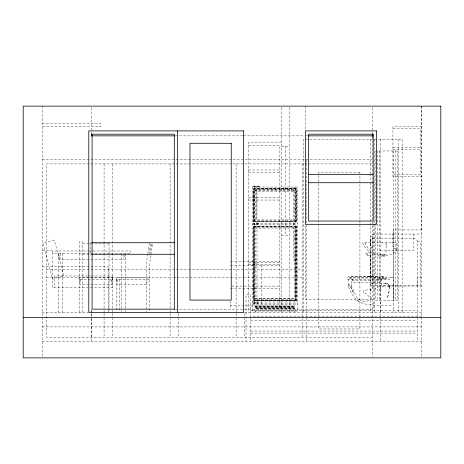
<?xml version="1.0" encoding="UTF-8"?>
<svg xmlns="http://www.w3.org/2000/svg" width="464" height="464" viewBox="0 0 464 464"><rect width="100%" height="100%" fill="white"/><g stroke="black" fill="none" stroke-linecap="round" stroke-linejoin="round"><path stroke-width="0.35" stroke-dasharray="2.32 1.74" d="M393.513 298.416L393.513 282.559M393.513 280.993L393.513 280.204M389.215 288.289L389.325 285.847M371.229 283.342L386.083 283.342C392.683 284.241 388.101 294.089 387.457 298.265L388.977 291.137L388.936 291.508M378.746 279.398L378.775 278.945C378.705 277.953 381.878 278.04 380.811 277.959L384.946 278.22L385.746 279.421M351.88 280.523L381.681 280.523L381.188 284.676L376.223 288.295L363.376 290.632L363.225 292.906L364.072 293.451L365.365 293.045L371.299 298.683L367.123 301.217L362.314 301.084L357.715 298.677L355.122 294.71L353.841 290.632L352.147 288.33L351.387 284.676L351.88 280.523M147.749 254.034L146.154 265.425L146.154 312.469M147.854 253.327L149.454 241.935M150.852 255.461L149.454 265.425L149.454 312.469M150.951 254.748L152.552 243.356M149.002 254.585L150.551 243.745L151.542 243.745L150.185 253.228M370.73 246.442L370.73 238.299M370.73 278.139L370.73 253.709M253.646 221.856L253.646 188.471L296.229 188.471L296.229 221.856L253.646 221.856L253.646 188.471M296.229 221.856L296.229 188.471M295.348 260.31L293.799 260.362A0.667 0.667 0 0 1 293.619 259.886L293.613 224.24L295.481 224.24L295.481 299.605L294.733 298.648L294.733 228.056L295.481 227.099L254.394 227.099L254.394 299.605L255.136 298.648L255.136 228.056L254.394 227.099M296.02 300.289L296.229 226.148L253.646 226.148L253.646 300.556L296.229 300.556L295.98 300.243L253.889 300.249L253.646 300.556M393.513 277.623L391.204 277.6L389.476 279.421L347.716 279.421L348.325 278.22L349.821 277.936L382.997 277.936M384.047 285.505L379.755 289.165L381.75 287.674M349.032 279.421C347.432 279.925 348.667 281.323 348.168 282.396C347.884 287.987 351.161 292.813 354.113 297.273C362.9 308.374 380.99 303.966 393.513 305.637M381.692 279.421L380.898 279.989L380.051 282.796L353.406 282.164L352.663 279.972L351.932 279.421L352.663 279.972M367.563 255.345L367.563 252.77M391.204 277.6L384.778 278.742L375.968 279.421M256.261 305.846L255.618 306.066L294.257 306.066L230.347 305.863M351.144 276.289L367.111 276.811L380.718 276.289L351.144 276.289L348.017 276.979L347.716 277.855L386.495 277.855L385.978 276.979L380.619 276.289L383.769 276.422M367.204 276.805L373.804 276.724M42.183 123.476L100.862 123.476L100.862 126.776L42.183 126.776M421.817 126.776L392.933 126.776L392.933 176.291L421.817 176.291M392.933 128.424L420.169 128.424L420.169 174.644L392.933 174.644M175.415 135.853L242.794 135.853M243.519 135.853L304.378 135.853M305.103 135.853L307.278 135.853M281.52 142.123L248.507 142.123L248.507 312.469M248.507 145.429L279.867 145.429L279.867 309.163M281.52 146.322L289.768 146.322M392.933 147.564L420.169 147.564M392.933 149.217L420.169 149.217M42.183 159.784L372.302 159.784M304.204 163.914L46.307 163.914L46.307 337.224L372.302 337.224M304.929 163.914L307.829 163.914M308.548 163.914L372.302 163.914M248.507 169.998L279.867 169.998M248.507 172.475L279.867 172.475M252.863 186.563L259.214 186.563M253.889 188.784L295.986 188.784M254.394 189.428L295.481 189.428L293.613 191.812L256.261 191.812L254.394 189.428L254.394 220.905L255.136 219.948L255.136 190.379L294.733 190.379L294.733 219.948L295.481 220.905M254.765 189.904L295.11 189.904L295.11 219.948L254.765 219.948M248.507 197.571L279.867 197.571M248.507 200.048L279.867 200.048M293.613 209.931L295.481 209.931M253.889 221.543L295.986 221.543M252.526 223.288L297.349 223.288M252.526 224.715L297.349 224.715M253.646 226.148L253.895 226.467L295.986 226.461M255.136 228.056L294.733 228.056M421.817 229.935L393.513 229.935L393.513 312.469M393.513 233.485C391.976 233.92 392.88 236.779 392.469 238.049A64.038 64.038 0 0 0 392.469 242.127C392.88 243.397 391.976 246.256 393.513 246.691M372.302 234.065L421.817 234.065M281.52 235.538L289.768 235.538M372.302 236.541L370.73 236.541L370.73 247.103L372.302 247.103M372.302 236.762L372.302 286.943M293.613 238.073L295.481 238.073M372.43 238.299L414.509 238.299L417.461 240.775L417.461 285.401M370.858 239.18L370.858 245.566M370.579 240.207L370.991 240.207M417.461 241.819L420.512 241.819L420.512 285.401L372.43 285.401M82.604 243.745L109.011 243.745M370.579 244.331L370.991 244.331M372.302 247.985L370.73 247.985L370.73 284.96L372.302 284.96M393.948 248.594L395.206 248.594M42.183 250.572L52.333 250.572L52.333 287.709L112.497 287.709L112.497 275.987L91.495 275.987M379.703 250.572L413.702 250.572L413.702 234.065M89.529 250.983L52.89 250.983L52.89 253.46L130.471 253.46L130.471 250.983L93.119 250.983M90.248 250.983L92.4 250.983M370.73 252.77L366.009 253.054L366.154 255.304L370.73 255.345M253.646 254.11L255.136 254.11M294.733 254.11L296.229 254.11M82.604 254.585L91.17 254.585M370.858 254.585L370.858 277.257M62.373 259.237L121.574 259.237M230.347 261.789L279.867 261.789M248.507 262.288L279.867 262.288M248.507 264.764L279.867 264.764M230.347 265.176L279.867 265.176M42.183 266.498L108.205 266.498L108.205 311.75M46.307 269.317L302.151 269.317M87.876 275.987L54.561 275.987L54.561 287.709M88.601 275.987L90.77 275.987M46.307 277.571L173.142 277.571M173.867 277.571L176.767 277.571M177.492 277.571L242.718 277.571M243.443 277.571L302.151 277.571M421.817 277.803L417.281 277.803L417.281 316.593M384.946 278.22L383.084 277.948M149.454 279.456L116.029 279.456L116.029 277.803L147.39 277.803L147.39 279.456M82.604 284.409L109.011 284.409M119.741 284.409L146.978 284.409L146.978 279.456M372.302 285.841L370.73 285.841L370.73 287.164L372.302 287.164M421.817 286.056L380.555 286.056L380.555 341.353M231.774 286.114L279.867 286.114M230.347 288.585L279.867 288.585M370.434 289.524C370.748 287.895 370.748 292.465 370.434 290.835M254.765 298.636L295.11 298.636L295.11 227.099M255.136 298.648L294.733 298.648M372.302 299.808L305.793 299.808L305.793 225.376M296.055 300.336L253.82 300.336L253.889 226.461M252.526 301.989L297.349 301.989M253.269 302.464L258.57 302.464M254.73 302.94L256.975 302.94L256.975 186.563M253.269 303.421L258.57 303.421M252.526 303.879L297.349 303.879M252.526 304.889L297.349 304.889M175.415 309.163L373.207 309.163L373.207 223.955M252.526 310.08L297.349 310.08M250.572 310.404L417.281 310.404M42.183 312.469L88.114 312.469M244.569 312.469L421.817 312.469M421.817 316.593L250.572 316.593L250.572 294.64L246.03 294.64L246.03 341.353M250.572 320.717L417.281 320.717M42.183 326.911L421.817 326.911M250.572 331.035L417.281 331.035M250.572 333.1L417.281 333.1M42.183 341.353L421.817 341.353M349.821 277.936L352.663 278.336L353.075 279.421M386.083 283.342L388.484 284.2L389.325 286.479M356.833 300.446L360.186 302.621M295.301 187.642L293.753 187.694A0.684 0.684 0 0 0 293.619 188.117L293.613 223.764L295.481 223.764L295.481 188.117A0.684 0.684 0 0 0 295.348 187.694L295.301 187.642A0.667 0.667 0 0 1 295.475 188.117M364.936 242.742C368.114 251.14 377.139 256.43 386.1 254.388L386.1 242.742M351.381 284.676L351.735 286.358M386.408 277.391L386.495 277.837M348.342 284.722L348.534 286.7M396.372 248.594L396.558 250.775C386.199 260.327 367.94 255.983 362.61 243.072L362.941 242.742L396.372 242.742L396.703 243.072L396.418 250.775M421.817 106.14L421.817 357.86M421.405 106.14L421.405 229.935M417.281 317.283L417.281 341.353M402.503 312.469L402.503 139.154L303.717 139.154L303.717 312.469M398.657 139.154L398.657 312.469M395.311 150.968L395.311 300.649M393.391 150.968L393.391 300.649M384.697 254.504L380.028 254.504M380.718 139.154L380.718 312.469M379.674 150.968L379.674 300.649M377.754 150.968L377.754 300.649M374.407 139.154L374.407 312.469M373.207 221.786L373.207 223.23M372.302 107.59L372.302 132.93M372.302 136.549L372.302 356.41M370.562 139.154L370.562 173.095M370.562 173.814L370.562 181.76M370.562 182.48L370.562 312.469M370.434 289.565L370.434 290.8M370.307 289.565L370.307 290.8M306.275 159.784L306.275 341.353M305.793 106.14L305.793 129.99M302.151 163.914L302.151 337.224M296.229 226.148L296.229 301.989M295.858 226.148L295.858 299.587L254.017 299.587L254.017 226.148M294.141 311.037L294.141 312.469M289.768 107.578L289.768 312.469M285.644 146.322L285.644 235.538M281.52 107.59L281.52 312.469M274.937 188.471L274.937 189.428M274.937 226.148L274.937 227.099M261.713 265.176L261.713 305.863M259.214 187.044L259.214 186.087L252.863 186.087L252.863 187.044M258.245 186.087L258.245 186.563M258.088 186.087L258.088 186.563M257.856 186.087L257.856 186.563M257.247 302.464L257.247 303.421M257.178 223.526L257.178 224.477M257.131 302.464L257.131 303.421M257.062 223.526L257.062 224.477M256.261 191.812L256.261 219.948M256.041 186.087L256.041 187.044M255.734 311.037L255.734 312.469M254.73 186.563L254.707 303.421M254.643 223.526L254.643 224.477M254.597 302.464L254.597 303.421M254.527 223.526L254.527 224.477M254.411 186.087L254.411 186.563M253.988 186.087L253.988 186.563M253.831 186.087L253.831 186.563M250.572 317.283L250.572 341.353M244.377 313.397L244.377 337.224M236.124 163.914L236.124 312.672M236.124 313.397L236.124 337.224M230.347 300.869L230.347 309.163M178.356 313.397L178.356 337.224M170.102 163.914L170.102 309.784M170.102 310.509L170.102 312.672M170.102 313.397L170.102 337.224M125.274 253.46L125.274 311.744M124.903 254.904L124.903 259.237L123.795 259.237L123.795 254.904M121.574 253.46L121.574 311.744M119.741 279.456L119.741 311.75M117.676 279.456L117.676 284.409L116.853 284.409L116.853 279.456M116.441 279.456L116.441 312.469M112.334 163.914L112.334 312.672M112.334 313.397L112.334 337.224M111.899 279.456L111.899 284.409L111.076 284.409L111.076 279.456M109.011 243.356L109.011 312.469M104.081 163.914L104.081 309.784M104.081 310.509L104.081 312.672M104.081 313.397L104.081 337.224M91.698 107.59L91.698 133.649M91.698 310.178L91.698 341.353M91.286 309.836L91.286 312.719M91.286 313.438L91.286 317.765M91.286 318.484L91.286 337.224M90.196 242.73L90.196 254.284M82.604 312.469L82.604 241.935L79.303 241.935L79.303 312.469M80.539 279.456L80.539 284.409L79.715 284.409L79.715 279.456M62.373 253.46L62.373 312.469M60.152 253.46L60.152 259.237L59.038 259.237L59.038 253.46M58.673 253.46L58.673 312.469M42.183 106.14L42.183 357.86M295.481 259.886A0.684 0.684 0 0 1 295.348 260.31M382.493 242.742L382.626 243.072L382.493 242.742M255.02 307.064L254.974 307.487L294.901 307.487L294.855 307.064L255.02 307.064M294.855 307.91L294.727 308.305L255.148 308.305L255.02 307.91L294.855 307.91M255.351 306.327L255.148 306.663L294.727 306.663L294.524 306.327L255.351 306.327M390.282 285.685L389.615 286.479L390.282 285.685M294.524 308.647L255.351 308.647L294.524 308.647M386.083 283.574L385.277 283.817L386.083 283.574M54.305 240.079L42.984 243.113L52.606 279.021L63.928 275.987L54.305 240.079M397.236 150.968L375.834 150.968L375.834 300.649L397.236 300.649L397.236 150.968M359.919 172.167L318.658 172.167L318.658 328.97L359.919 328.97L359.919 172.167M297.349 187.044L252.526 187.044L252.526 311.037L297.349 311.037L297.349 187.044M296.125 188.604L253.75 188.604L253.75 221.722L296.125 221.722L296.125 188.604M295.858 188.952L254.017 188.952L254.017 220.905L295.858 220.905L295.858 188.952M258.5 223.526L253.205 223.526L253.205 224.477L258.5 224.477L258.5 223.526M296.125 226.281L253.75 226.281L253.75 300.423L296.125 300.423L296.125 226.281M386.645 244.029L385.967 244.029L385.967 245.369L386.645 245.369L386.645 244.029M384.447 255.113L380.474 255.113L380.474 256.441L384.447 256.441L384.447 255.113M112.729 277.803L78.892 277.803L78.892 279.456L112.729 279.456L112.729 277.803M389.087 286.468L388.501 286.445L389.087 286.468M353.295 292.448L350.268 286.01L353.295 292.448M349.543 286.12L349.317 284.554L349.543 286.12"/><path stroke-width="0.7" d="M92.098 135.853L174.69 135.853M308.003 135.853L373.207 135.853M308.67 174.412L373.207 174.412M308.67 182.729L373.207 182.729M91.628 242.73L174.296 242.73M91.628 254.284L174.296 254.284M174.69 309.163L92.098 309.163L92.098 134.2L174.296 134.2L174.296 309.163M23.2 317.654L440.8 317.654M372.302 133.603L372.302 136.491M177.596 130.9L177.596 312.469M91.698 133.649L91.698 136.201M440.8 106.14L23.2 106.14L23.2 357.86L440.8 357.86L440.8 106.14M243.617 130.9L88.798 130.9L88.798 312.469L243.617 312.469L243.617 130.9M376.507 130.9L305.37 130.9L305.37 224.327L376.507 224.327L376.507 130.9M373.207 134.2L308.67 134.2L308.67 221.026L373.207 221.026L373.207 134.2M231.24 143.283L189.973 143.283L189.973 300.086L231.24 300.086L231.24 143.283"/></g></svg>
